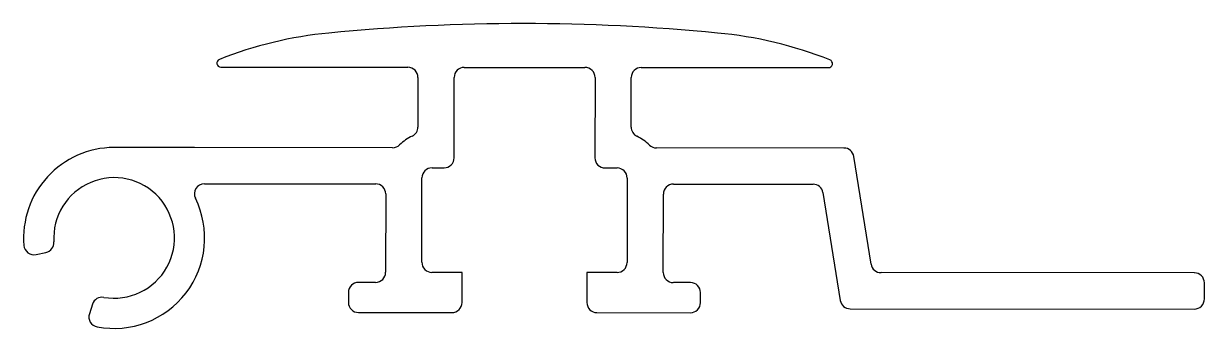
# Model space of a CAD drawing. Extents: x 1909.2 to 1967.9, y 1853.9 to 1869.1.
import ezdxf

# ---------------------------------------------------------------- set-up
doc = ezdxf.new("R2010")
doc.units = 0
doc.layers.get('0').update_dxf_attribs({"linetype": 'CONTINUOUS'})

msp = doc.modelspace()

# ---------------------------------------------------------------- linework, layer by layer
for p, q in [((1919.052, 1866.938), (1928.352, 1866.932)), ((1931.152, 1866.93), (1937.154, 1866.926)), ((1939.954, 1866.924), (1949.254, 1866.917)), ((1928.851, 1866.431), (1928.85, 1863.961)), ((1930.649, 1862.43), (1930.651, 1866.43)), ((1937.653, 1866.425), (1937.65, 1862.426)), ((1939.451, 1863.954), (1939.453, 1866.424)), ((1917.749, 1862.939), (1913.736, 1862.942)), ((1927.59, 1862.932), (1917.749, 1862.939)), ((1950.025, 1862.917), (1940.71, 1862.923)), ((1951.379, 1857.136), (1950.518, 1862.496)), ((1929.045, 1857.231), (1929.049, 1861.432)), ((1929.549, 1861.931), (1930.148, 1861.931)), ((1938.15, 1861.925), (1938.749, 1861.925)), ((1939.249, 1861.425), (1939.246, 1857.224)), ((1918.238, 1861.139), (1926.748, 1861.133)), ((1941.549, 1861.123), (1948.491, 1861.118)), ((1927.248, 1860.632), (1927.245, 1856.732)), ((1941.046, 1856.722), (1941.049, 1860.623)), ((1948.984, 1860.697), (1949.845, 1855.338)), ((1909.864, 1857.62), (1910.357, 1857.724)), ((1931.042, 1856.73), (1929.545, 1856.73)), ((1931.04, 1855.229), (1931.042, 1856.73)), ((1937.25, 1856.726), (1937.249, 1855.225)), ((1938.746, 1856.724), (1937.25, 1856.726)), ((1967.447, 1856.705), (1951.872, 1856.716)), ((1926.745, 1856.232), (1925.895, 1856.233)), ((1942.396, 1856.222), (1941.546, 1856.222)), ((1967.946, 1855.405), (1967.946, 1856.205)), ((1925.395, 1855.733), (1925.394, 1855.233)), ((1942.895, 1855.221), (1942.895, 1855.721)), ((1912.673, 1855.148), (1912.517, 1854.668)), ((1950.338, 1854.917), (1967.445, 1854.905)), ((1925.894, 1854.733), (1930.54, 1854.73)), ((1937.748, 1854.725), (1942.395, 1854.722))]:
    msp.add_line(p, q)
for centre, radius, start, end in [((1934.083, 1769.107), 100, 84.45507, 95.54493), ((1926.353, 1848.733), 20, 95.54493, 111.63866), ((1941.927, 1848.722), 20, 68.28252, 84.78229), ((1919.052, 1867.138), 0.2, 111.63866, 269.96182), ((1949.254, 1867.117), 0.2, 269.95936, 68.28252), ((1928.351, 1866.432), 0.5, 359.96273, 89.96182), ((1931.151, 1866.43), 0.5, 89.96182, 179.96273), ((1931.152, 1866.93), 0.0000643, 269.96182, 89.95936), ((1937.153, 1866.426), 0.5, 359.95846, 89.95936), ((1939.953, 1866.424), 0.5, 89.95936, 179.95846), ((1928.35, 1863.962), 0.5, 295.35104, 359.96273), ((1939.951, 1863.954), 0.5, 179.95846, 244.57015), ((1929.549, 1861.431), 2.3, 115.35104, 134.38778), ((1938.749, 1861.425), 2.3, 45.5334, 64.57015), ((1913.746, 1858.442), 4.5, 90.12535, 184.7706), ((1927.59, 1863.432), 0.5, 269.96135, 314.38778), ((1940.71, 1863.423), 0.5, 225.5334, 269.95983), ((1950.025, 1862.417), 0.5, 9.12356, 89.9599), ((1930.149, 1862.431), 0.5, 269.9572, 359.96273), ((1938.15, 1862.425), 0.5, 179.95846, 269.96398), ((1913.746, 1858.442), 3, 260.16456, 183.73814), ((1929.549, 1861.431), 0.5, 89.9572, 179.9572), ((1938.749, 1861.425), 0.5, 359.96398, 89.96398), ((1918.238, 1860.639), 0.5, 89.96107, 206.06497), ((1926.748, 1860.633), 0.5, 359.9572, 89.96135), ((1941.549, 1860.623), 0.5, 89.95983, 179.96398), ((1948.49, 1860.618), 0.5, 9.12356, 89.95983), ((1913.746, 1858.442), 4.5, 259.13211, 26.06497), ((1909.76, 1858.109), 0.5, 184.7706, 281.95135), ((1910.254, 1858.213), 0.5, 281.95135, 3.73814), ((1926.745, 1856.732), 0.5, 269.96243, 359.9572), ((1929.545, 1857.23), 0.5, 179.9572, 269.96273), ((1938.746, 1857.224), 0.5, 269.95846, 359.96398), ((1941.546, 1856.722), 0.5, 179.96398, 269.95875), ((1951.873, 1857.216), 0.5, 189.12356, 269.96), ((1967.446, 1856.205), 0.5, 359.96059, 89.96), ((1925.895, 1855.733), 0.5, 89.96243, 179.96059), ((1942.395, 1855.722), 0.5, 359.96059, 89.95875), ((1913.148, 1854.993), 0.5, 80.16456, 161.95135), ((1925.894, 1855.233), 0.5, 179.96059, 269.96243), ((1930.54, 1855.23), 0.5, 269.96273, 359.95936), ((1937.749, 1855.225), 0.5, 179.96182, 269.95846), ((1942.395, 1855.222), 0.5, 269.95875, 359.96059), ((1950.338, 1855.417), 0.5, 189.12356, 269.95998), ((1967.446, 1855.405), 0.5, 269.95998, 359.96059), ((1912.992, 1854.513), 0.5, 161.95135, 259.13211)]:
    msp.add_arc(centre, radius, start, end)

doc.saveas('drawing.dxf')
